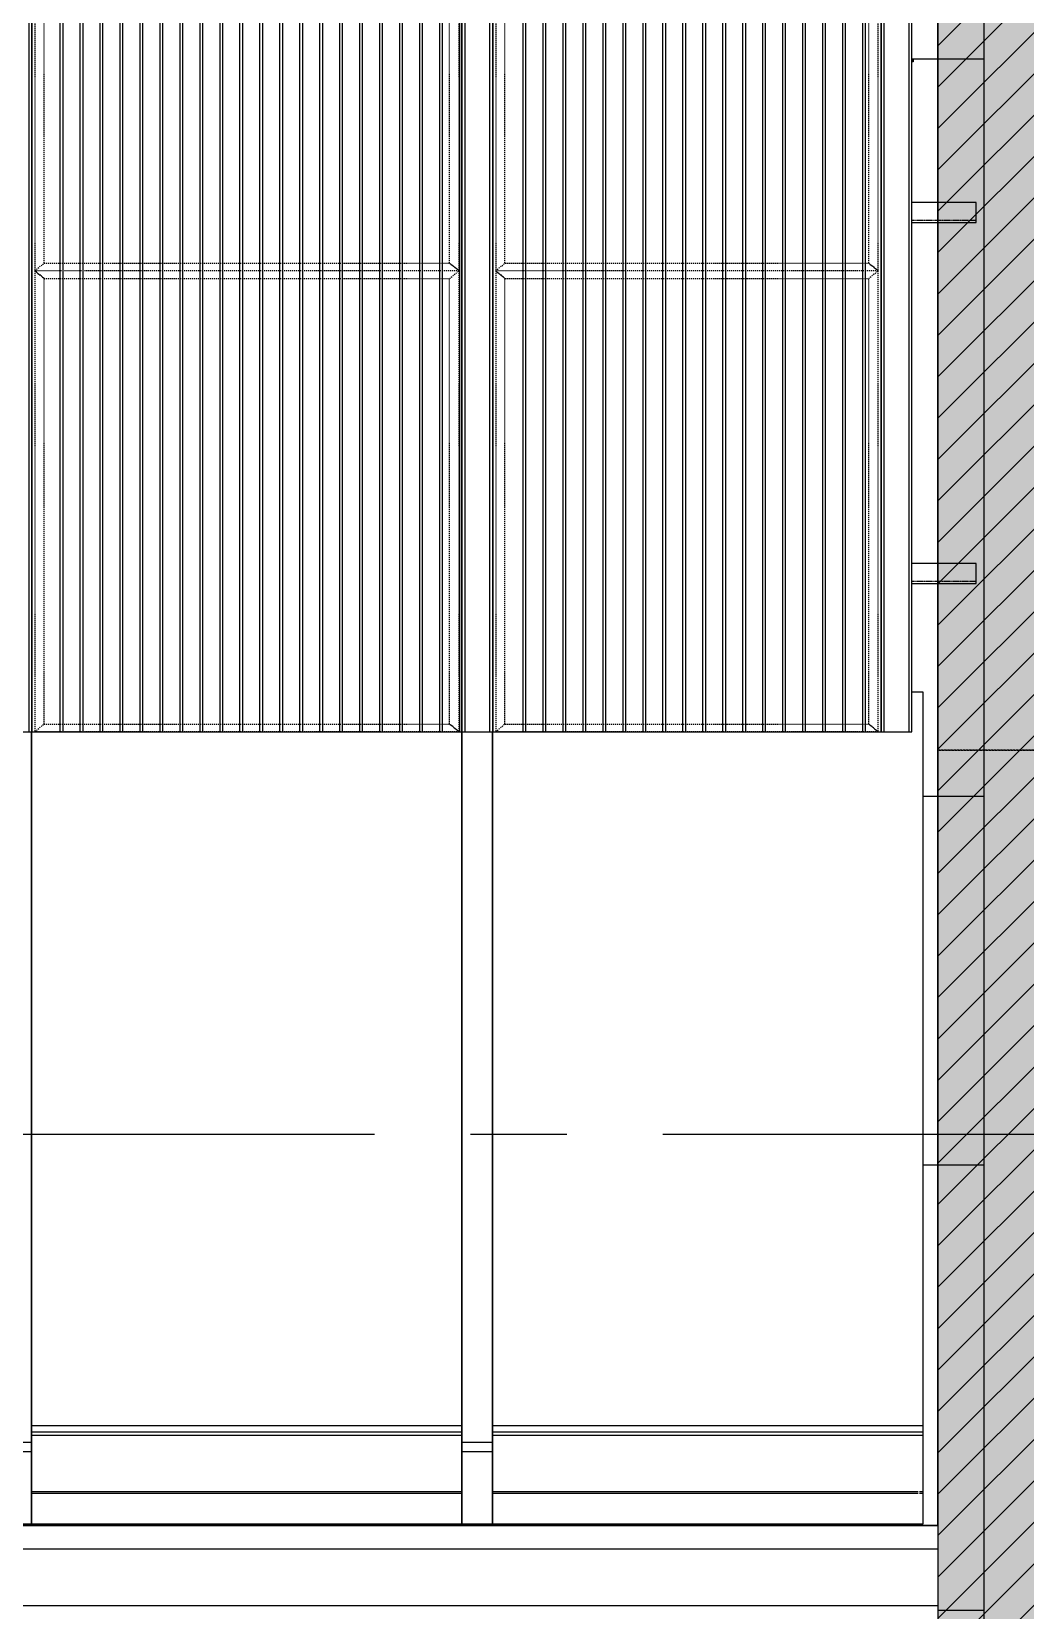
# Model space of a CAD drawing. Header units: millimetres. Extents: x 2519235 to 7246330, y 25937 to 201821.
# Drawn here: x 3249735 to 3252969, y 105490 to 110629 of the extents above; entities that cross this region are included whole.
import ezdxf
from ezdxf.xclip import XClip

# ---------------------------------------------------------------- set-up
doc = ezdxf.new("R2010")
doc.units = ezdxf.units.MM
doc.header["$XCLIPFRAME"] = 0
doc.set_wipeout_variables(frame=1)
for name, pattern in [('ACM_Grid2', [9, 6, -1, 1, -1]), ('HIDDEN', [0.375, 0.25, -0.125]), ('HIDDEN2', [4.7625, 3.175, -1.5875]), ('TA_GL_005.00000', [13.75, 5, -1.25, 1.25, -1.25, 5]), ('TA_HL_001.00000', [6.5, 3.55, -2.95])]:
    doc.linetypes.add(name, pattern=pattern)
for name, color, linetype in [('000 - 0_HIDE_OBJ_FRAMING_DEF_SUB_1', 7, 'Continuous'), ('000 - 0_SYM_DWG_GRIDLINE_MAIN_COLOR_251', 7, 'Continuous'), ('000 - CONCRETE_COL_WIPEOUT_', 7, 'Continuous'), ('000 - CONCRETE_PRECAST_HATCH_', 7, 'Continuous'), ('000 - H A T C H', 7, 'Continuous'), ('010 - ASPG_EXTR_MAIN_COLOR_2', 7, 'Continuous'), ('010 - ASPG_EXTR_WIPEOUT_', 7, 'Continuous'), ('010 - ASPG_FRAMING_MAIN_COLOR_1', 7, 'Continuous'), ('010 - ASPG_FRAMING_SUB_COLOR_2', 7, 'Continuous'), ('010 - ASPG_FRAMING_SUB_COLOR_3', 7, 'Continuous'), ('_[-125x65x6x8', 7, 'Continuous'), ('_PL-02', 7, 'Continuous'), ('_PLATE-SC', 7, 'Continuous'), ('_SC -100x100x6x8', 7, 'Continuous'), ('_Wall-PRECAST-E1', 7, 'HIDDEN'), ('_งานโครงสร้าง', 7, 'Continuous'), ('A-canopy', 7, 'Continuous'), ('G-ANNO-HATCH-G251', 7, 'Continuous'), ('Xref-LOUVER$0$_LOUVER', 7, 'Continuous')]:
    doc.layers.add(name, color=color, linetype=linetype)
doc.layers.add('ACM_Line_Grid Line _Existing__Lw2_', color=7, linetype='ACM_Grid2', lineweight=9)
doc.styles.add('TA', font='', dxfattribs={"height": 4.5})
doc.styles.get('TA').set_extended_font_data('Cordia New')

# ---------------------------------------------------------------- blocks, each defined once
blk = doc.blocks.new('Xref-LOUVER$0$A$C4e4e93cb')
at = {"color": 7}
blk.add_wipeout([(10250, 5871.1), (10250, 8480), (28151.2, 8480), (28151.2, 5771.1), (10520.3, 5771.1), (10520.3, 5871.1)], dxfattribs=at).dxf.layer = 'A-canopy'
blk.add_wipeout([(10250, 5871.1), (10250, 8480), (28151.2, 8480), (28151.2, 5771.1), (10520.3, 5771.1), (10520.3, 5871.1)], dxfattribs=at)
at = {"layer": 'A-canopy', "color": 7}
for p, q in [((25250.2, 7891.1), (25250.2, 8480)), ((25250.2, 8480), (26650.2, 8480)), ((25300.2, 8480), (25250.8, 8480)), ((25300.2, 8480), (25250.8, 8480)), ((25250.8, 8480), (26650.2, 8480)), ((26650.8, 8480), (26600.2, 8480)), ((26650.8, 8480), (26600.2, 8480)), ((26650.2, 8480), (26650.2, 7891.1)), ((26748.8, 8480), (26652.8, 8480)), ((26748.8, 8480), (26652.8, 8480)), ((26750.2, 7891.1), (26750.2, 8480)), ((26750.2, 8480), (28150, 8480)), ((26800.2, 8480), (26750.8, 8480)), ((26800.2, 8480), (26750.8, 8480)), ((26750.8, 8480), (28150, 8480)), ((25250.2, 8240), (25250.2, 8455)), ((25250.2, 8455), (25250.2, 7891.1)), ((26650.2, 7891.1), (26650.2, 8455)), ((26650.2, 8455), (26650.2, 8240)), ((26750.2, 8240), (26750.2, 8455)), ((26750.2, 8455), (26750.2, 7891.1)), ((25250.2, 8365), (25248.8, 8365)), ((26652.8, 8365), (26650.8, 8365)), ((26750.2, 8365), (26748.8, 8365)), ((25250.2, 6091.1), (25250.2, 7891.1)), ((25250.2, 7891.1), (25250.2, 6066.1)), ((26650.2, 6066.1), (26650.2, 7891.1)), ((26650.2, 7891.1), (26650.2, 6091.1)), ((26750.2, 6091.1), (26750.2, 7891.1)), ((26750.2, 7891.1), (26750.2, 6066.1)), ((25250.2, 6071.1), (25250.2, 6091.1)), ((26650.2, 6091.1), (25250.2, 6091.1)), ((25250.2, 6060.2), (25250.2, 6071.1)), ((25250.2, 6071.1), (26650.2, 6071.1)), ((25250.2, 6066.1), (25250.2, 5896.1)), ((25250.4, 6071.1), (26650.2, 6071.1)), ((26650.2, 6091.1), (26650.2, 6071.1)), ((26650.2, 6071.1), (26650.2, 6060.2)), ((26650.2, 5896.1), (26650.2, 6066.1)), ((26750.2, 6071.1), (26750.2, 6091.1)), ((28150, 6091.1), (26750.2, 6091.1)), ((26750.2, 6060.2), (26750.2, 6071.1)), ((26750.2, 6071.1), (28150, 6071.1)), ((26750.2, 6071.1), (28150, 6071.1)), ((26750.2, 6066.1), (26750.2, 5896.1)), ((25250.2, 6036.1), (25150.2, 6036.1)), ((25250.2, 6036.1), (25150.2, 6036.1)), ((25250.2, 6058.1), (25250.2, 6060.2)), ((25250.2, 6060.2), (26650.2, 6060.2)), ((25250.2, 5877.1), (25250.2, 6058.1)), ((25250.2, 6036.1), (25250.2, 6048.6)), ((25250.2, 6046.6), (25250.2, 6036.1)), ((26650.2, 6060.2), (26650.2, 6058.1)), ((26650.2, 6058.1), (26650.2, 5877.1)), ((26650.2, 6048.6), (26650.2, 6036.1)), ((26650.2, 6036.1), (26650.2, 6046.6)), ((26750.2, 6036.1), (26650.2, 6036.1)), ((26750.2, 6036.1), (26650.2, 6036.1)), ((26750.2, 6058.1), (26750.2, 6060.2)), ((26750.2, 6060.2), (28150, 6060.2)), ((26750.2, 5877.1), (26750.2, 6058.1)), ((26750.2, 6036.1), (26750.2, 6048.6)), ((26750.2, 6046.6), (26750.2, 6036.1)), ((25250.2, 6006.1), (25150.2, 6006.1)), ((25250.2, 6006.1), (25150.2, 6006.1)), ((25250.2, 5896.1), (25250.2, 6006.1)), ((25250.2, 6006.1), (25250.2, 5771.1)), ((26650.2, 5771.1), (26650.2, 6006.1)), ((26650.2, 6006.1), (26650.2, 5896.1)), ((26750.2, 6006.1), (26650.2, 6006.1)), ((26750.2, 6006.1), (26650.2, 6006.1)), ((26750.2, 5896.1), (26750.2, 6006.1)), ((26750.2, 6006.1), (26750.2, 5771.1)), ((25250.2, 5871.1), (25250.2, 5877.1)), ((25250.2, 5877.1), (26650.2, 5877.1)), ((25250.2, 5871.9), (25250.2, 5872.8)), ((25250.2, 5872.8), (25250.2, 5871.8)), ((25250.2, 5771.1), (25250.2, 5871.1)), ((25250.2, 5871.1), (26650.2, 5871.1)), ((25250.4, 5877.1), (26650.2, 5877.1)), ((25250.4, 5871.1), (26650.2, 5871.1)), ((26650.2, 5877.1), (26650.2, 5871.1)), ((26650.2, 5871.8), (26650.2, 5872.8)), ((26650.2, 5872.8), (26650.2, 5871.9)), ((26650.2, 5871.1), (26650.2, 5771.1)), ((26750.2, 5871.1), (26750.2, 5877.1)), ((26750.2, 5877.1), (28136, 5877.1)), ((26750.2, 5877.1), (28136, 5877.1)), ((26750.2, 5871.9), (26750.2, 5872.8)), ((26750.2, 5872.8), (26750.2, 5871.8)), ((26750.2, 5771.1), (26750.2, 5871.1)), ((26750.2, 5871.1), (28136, 5871.1)), ((26750.2, 5871.1), (28126, 5871.1)), ((28140, 5877.1), (28150, 5877.1)), ((28140, 5877.1), (28150, 5877.1)), ((28140, 5871.1), (28150, 5871.1)), ((28140, 5871.1), (28150, 5871.1)), ((25250.2, 5771.1), (26650.2, 5771.1)), ((25250.4, 5771.1), (26650.2, 5771.1)), ((26750.2, 5771.1), (28042, 5771.1)), ((26750.2, 5771.1), (28025.7, 5771.1)), ((28130, 5771.1), (28150, 5771.1)), ((28130, 5771.1), (28150, 5771.1))]:
    blk.add_line(p, q, dxfattribs=at)
blk.add_lwpolyline([(10250, 5871.1), (10250, 8480), (28151.2, 8480), (28151.2, 5771.1), (10520.3, 5771.1), (10520.3, 5871.1)], close=True, dxfattribs=at)
blk = doc.blocks.new('*U108')
at = {"color": 7, "linetype": 'HIDDEN2', "ltscale": 0.3}
blk.add_line((-1975, -26.5), (-6925, -26.5), dxfattribs=at)
at = {"color": 7}
blk.add_lwpolyline([(-1975, 32.5), (-6925, 32.5), (-6925, -32.5), (-1975, -32.5)], close=True, dxfattribs=at)
blk = doc.blocks.new('_PL-01')
at = {"layer": 'G-ANNO-HATCH-G251'}
h = blk.add_hatch(dxfattribs=at)
h.set_pattern_fill('AR-CONC', scale=0.05)
h.set_pattern_definition([(50, (-178564.836, -85577.109), (9.10923345, -0.79695428), [0.9525, -10.4775]), (355, (-178564.836, -85577.109), (-1.76217107, 9.55284226), [0.762, -8.3820292]), (100.4514447, (-178564.077, -85577.176), (7.34706235, 8.7558876), [0.80950044, -8.90451223]), (46.1842, (-178564.836, -85574.569), (13.55395204, -2.1021164), [1.42875, -15.71625]), (96.6355576, (-178563.706, -85574.744), (11.8702067, 12.3713062), [1.2142512, -13.3567804]), (351.184151, (-178564.836, -85574.57), (11.8702067, 12.3713062), [1.1429984, -12.5729866]), (21, (-178563.566, -85575.204), (7.58071956, -5.1132599), [0.9525, -10.4775]), (326, (-178563.566, -85575.204), (3.0901014, 9.2093983), [0.762, -8.382]), (71.451445, (-178562.934, -85575.63), (10.67082096, 4.09613844), [0.80950044, -8.9044969]), (37.5, (-178564.8358, -85577.1093), (0.15443016, 4.227751944), [0, -8.2804, 0, -8.509, 0, -8.41375]), (7.5, (-178564.836, -85577.1093), (3.34098313, 5.00902874), [0, -4.8514, 0, -8.0899, 0, -3.20675]), (327.5, (-178567.668, -85577.1093), (6.77952976, -0.2864372), [0, -3.175, 0, -9.906, 0, -13.1445]), (317.5, (-178568.938, -85577.1093), (7.40645907, 1.27132455), [0, -4.1275, 0, -6.5786, 0, -9.3345])])
h.paths.add_polyline_path([(70, 0), (-70, 0), (-70, -10), (70, -10)])
h = blk.add_hatch(dxfattribs=at)
h.set_pattern_fill('ANSI32', scale=0.5, angle=90)
h.set_pattern_definition([(135, (-178371.5467, -85577.1093), (-3.36759605, -3.36759605), []), (135, (-178371.5467, -85574.8643), (-3.36759605, -3.36759605), [])])
h.paths.add_polyline_path([(70, -10), (-70, -10), (-70, -20), (70, -20)])
at = {"color": 7}
for points in [[(-70, 0), (70, 0), (70, -10), (-70, -10)], [(-70, -10), (70, -10), (70, -20), (-70, -20)]]:
    blk.add_lwpolyline(points, close=True, dxfattribs=at)
at = {"layer": 'ACM_Line_Grid Line _Existing__Lw2_', "color": 7, "lineweight": 20}
blk.add_line((0, 0), (0, -20), dxfattribs=at)
blk = doc.blocks.new('*U136')
at = {"color": 7}
for p, q in [((-3, 1970), (-63, 1970)), ((-57.9, 1965), (-50, 1965)), ((-50, -395), (-50, 1965)), ((-50, 1965), (50, 1965)), ((-3, 1965), (-3, 1970)), ((50, 1965), (50, -395)), ((-24.8, 1941.6), (-24.8, 1928.4)), ((-24.8, 1941.6), (-23.6, 1940.3)), ((-24.8, 1928.4), (-23.6, 1929.7)), ((-22.4, 1941.6), (-23.6, 1940.3)), ((-23.6, 1940.3), (-23.6, 1929.7)), ((-23.6, 1929.7), (-22.4, 1928.4)), ((-22.4, 1941.6), (-21.2, 1940.3)), ((-22.4, 1941.6), (-22.4, 1928.4)), ((-22.4, 1928.4), (-21.2, 1929.7)), ((-20, 1941.6), (-21.2, 1940.3)), ((-21.2, 1940.3), (-21.2, 1929.7)), ((-21.2, 1929.7), (-20, 1928.4)), ((-20, 1941.6), (-18.8, 1940.3)), ((-20, 1941.6), (-20, 1928.4)), ((-20, 1928.4), (-18.8, 1929.7)), ((-17.6, 1945.8), (-18.8, 1945)), ((-18.8, 1945), (-18.8, 1925)), ((-17.6, 1924.2), (-18.8, 1925)), ((-17.6, 1945.8), (-11, 1945.8)), ((-17.6, 1938.6), (-11, 1938.6)), ((-17.6, 1931.4), (-11, 1931.4)), ((-17.6, 1924.2), (-11, 1924.2)), ((-11, 1945.8), (-9.8, 1945)), ((-11, 1924.2), (-9.8, 1925)), ((-9.8, 1948.5), (-9.8, 1921.5)), ((-9.8, 1948.5), (-8, 1948.5)), ((-9.8, 1921.5), (-8, 1921.5)), ((-8, 1948.5), (-8, 1921.5)), ((4, 1921.5), (4, 1948.5)), ((5.8, 1948.5), (4, 1948.5)), ((5.8, 1921.5), (4, 1921.5)), ((5.8, 1921.5), (5.8, 1948.5)), ((7, 1945.8), (5.8, 1945)), ((7, 1924.2), (5.8, 1925)), ((13.6, 1945.8), (7, 1945.8)), ((13.6, 1938.6), (7, 1938.6)), ((13.6, 1931.4), (7, 1931.4)), ((13.6, 1924.2), (7, 1924.2)), ((13.6, 1945.8), (14.8, 1945)), ((13.6, 1924.2), (14.8, 1925)), ((14.8, 1925), (14.8, 1945)), ((22.6, 1945.8), (16, 1945.8)), ((22.6, 1938.6), (16, 1938.6)), ((22.6, 1931.4), (16, 1931.4)), ((22.6, 1924.2), (16, 1924.2)), ((22.6, 1945.8), (23.8, 1945)), ((22.6, 1924.2), (23.8, 1925)), ((23.8, 1925), (23.8, 1945)), ((25, 1941.6), (23.8, 1940.3)), ((25, 1928.4), (23.8, 1929.7)), ((26.2, 1940.3), (25, 1941.6)), ((25, 1928.4), (25, 1941.6)), ((25, 1928.4), (26.2, 1929.7)), ((27.4, 1941.6), (26.2, 1940.3)), ((26.2, 1929.7), (26.2, 1940.3)), ((27.4, 1928.4), (26.2, 1929.7)), ((28.6, 1940.3), (27.4, 1941.6)), ((27.4, 1928.4), (27.4, 1941.6)), ((27.4, 1928.4), (28.6, 1929.7)), ((29.8, 1941.6), (28.6, 1940.3)), ((28.6, 1940.3), (28.6, 1929.7)), ((29.8, 1928.4), (28.6, 1929.7)), ((29.8, 1928.4), (29.8, 1941.6)), ((-24.8, -371.6), (-24.8, -358.4)), ((-24.8, -358.4), (-23.6, -359.7)), ((-23.6, -359.7), (-22.4, -358.4)), ((-23.6, -370.3), (-23.6, -359.7)), ((-22.4, -358.4), (-21.2, -359.7)), ((-22.4, -371.6), (-22.4, -358.4)), ((-21.2, -359.7), (-20, -358.4)), ((-21.2, -370.3), (-21.2, -359.7)), ((-20, -358.4), (-18.8, -359.7)), ((-20, -371.6), (-20, -358.4)), ((-17.6, -354.2), (-18.8, -355)), ((-18.8, -375), (-18.8, -355)), ((-17.6, -354.2), (-11, -354.2)), ((-11, -354.2), (-9.8, -355)), ((-9.8, -378.5), (-9.8, -351.5)), ((-9.8, -351.5), (-8, -351.5)), ((-8, -378.5), (-8, -351.5)), ((4, -351.5), (4, -378.5)), ((5.8, -351.5), (4, -351.5)), ((5.8, -351.5), (5.8, -378.5)), ((7, -354.2), (5.8, -355)), ((13.6, -354.2), (7, -354.2)), ((13.6, -354.2), (14.8, -355)), ((14.8, -355), (14.8, -375)), ((22.6, -354.2), (16, -354.2)), ((22.6, -354.2), (23.8, -355)), ((23.8, -355), (23.8, -375)), ((25, -358.4), (23.8, -359.7)), ((25, -358.4), (26.2, -359.7)), ((25, -358.4), (25, -371.6)), ((27.4, -358.4), (26.2, -359.7)), ((26.2, -359.7), (26.2, -370.3)), ((27.4, -358.4), (28.6, -359.7)), ((27.4, -358.4), (27.4, -371.6)), ((29.8, -358.4), (28.6, -359.7)), ((28.6, -370.3), (28.6, -359.7)), ((29.8, -358.4), (29.8, -371.6)), ((-3, -400), (-63, -400)), ((-57.9, -395), (-50, -395)), ((-50, -395), (50, -395)), ((-24.8, -371.6), (-23.6, -370.3)), ((-22.4, -371.6), (-23.6, -370.3)), ((-22.4, -371.6), (-21.2, -370.3)), ((-20, -371.6), (-21.2, -370.3)), ((-20, -371.6), (-18.8, -370.3)), ((-17.6, -375.8), (-18.8, -375)), ((-17.6, -361.4), (-11, -361.4)), ((-17.6, -368.6), (-11, -368.6)), ((-17.6, -375.8), (-11, -375.8)), ((-11, -375.8), (-9.8, -375)), ((-9.8, -378.5), (-8, -378.5)), ((-3, -395), (-3, -400)), ((5.8, -378.5), (4, -378.5)), ((7, -375.8), (5.8, -375)), ((13.6, -361.4), (7, -361.4)), ((13.6, -368.6), (7, -368.6)), ((13.6, -375.8), (7, -375.8)), ((13.6, -375.8), (14.8, -375)), ((22.6, -361.4), (16, -361.4)), ((22.6, -368.6), (16, -368.6)), ((22.6, -375.8), (16, -375.8)), ((22.6, -375.8), (23.8, -375)), ((25, -371.6), (23.8, -370.3)), ((26.2, -370.3), (25, -371.6)), ((27.4, -371.6), (26.2, -370.3)), ((28.6, -370.3), (27.4, -371.6)), ((29.8, -371.6), (28.6, -370.3))]:
    blk.add_line(p, q, dxfattribs=at)
at = {"color": 7, "linetype": 'HIDDEN'}
for p, q in [((-8, 1960), (-8, 1915.1)), ((-8, -390), (-8, -345.1))]:
    blk.add_line(p, q, dxfattribs=at)
at = {"color": 7, "linetype": 'HIDDEN', "ltscale": 0.1}
for p, q in [((-3, 1965), (-3, -395)), ((3, -395), (3, 1965))]:
    blk.add_line(p, q, dxfattribs=at)
at = {"color": 7}
for points in [[(-17.6, 1945.8, 0.325), (-17.6, 1938.6, 0.325), (-17.6, 1931.4, 0.325), (-17.6, 1924.2, 0.325)], [(-11, 1945.8, -0.325), (-11, 1938.6, -0.325), (-11, 1931.4, -0.325), (-11, 1924.2, -0.325)], [(7, 1924.2, -0.325), (7, 1931.4, -0.325), (7, 1938.6, -0.325), (7, 1945.8, -0.325)], [(13.6, 1924.2, 0.325), (13.6, 1931.4, 0.325), (13.6, 1938.6, 0.325), (13.6, 1945.8, 0.325)], [(22.6, 1924.2, 0.325), (22.6, 1931.4, 0.325), (22.6, 1938.6, 0.325), (22.6, 1945.8, 0.325)], [(-17.6, -375.8, -0.325), (-17.6, -368.6, -0.325), (-17.6, -361.4, -0.325), (-17.6, -354.2, -0.325)], [(-11, -375.8, 0.325), (-11, -368.6, 0.325), (-11, -361.4, 0.325), (-11, -354.2, 0.325)], [(7, -354.2, 0.325), (7, -361.4, 0.325), (7, -368.6, 0.325), (7, -375.8, 0.325)], [(13.6, -354.2, -0.325), (13.6, -361.4, -0.325), (13.6, -368.6, -0.325), (13.6, -375.8, -0.325)], [(22.6, -354.2, -0.325), (22.6, -361.4, -0.325), (22.6, -368.6, -0.325), (22.6, -375.8, -0.325)]]:
    blk.add_lwpolyline(points, format="xyb", dxfattribs=at)
for points in [[(16, 1945.8, 0.325), (16, 1938.6, 0.325), (16, 1931.4, 0.325), (16, 1924.2), (14.8, 1925), (14.8, 1945)], [(16, -375.8, -0.325), (16, -368.6, -0.325), (16, -361.4, -0.325), (16, -354.2), (14.8, -355), (14.8, -375)]]:
    blk.add_lwpolyline(points, format="xyb", close=True, dxfattribs=at)
for centre, radius, start, end in [((-57.2, 1970.9), 5.91, 188.4792, 263.1502), ((-18.3, 1935), 9.29, 134.3223, 225.6777), ((71.5, 1930.9), 47.7, 178.4903, 181.5097), ((23.3, 1935), 9.29, 314.3223, 45.6777), ((-18.3, -365), 9.29, 134.3223, 225.6777), ((71.5, -360.9), 47.7, 178.4903, 181.5097), ((23.3, -365), 9.29, 314.3223, 45.6777), ((-57.2, -400.9), 5.91, 96.8498, 171.5208)]:
    blk.add_arc(centre, radius, start, end, dxfattribs=at)
at = {"color": 7, "linetype": 'HIDDEN'}
for centre, radius, start, end in [((-13, 1960), 5, 0, 90), ((-2.1, 1915.8), 5.91, 186.8498, 261.5208), ((-2.1, -345.8), 5.91, 98.4792, 173.1502), ((-13, -390), 5, 270, 0)]:
    blk.add_arc(centre, radius, start, end, dxfattribs=at)
at = {"layer": 'Defpoints', "color": 7}
blk.add_line((0, 1970), (0, -400), dxfattribs=at)
blk = doc.blocks.new('*U138')
at = {"color": 7}
for p, q in [((-3, 1970), (-63, 1970)), ((-57.9, 1965), (-50, 1965)), ((-50, -415), (-50, 1965)), ((-50, 1965), (50, 1965)), ((-3, 1965), (-3, 1970)), ((50, 1965), (50, -415)), ((-24.8, 1941.6), (-24.8, 1928.4)), ((-24.8, 1941.6), (-23.6, 1940.3)), ((-24.8, 1928.4), (-23.6, 1929.7)), ((-22.4, 1941.6), (-23.6, 1940.3)), ((-23.6, 1940.3), (-23.6, 1929.7)), ((-23.6, 1929.7), (-22.4, 1928.4)), ((-22.4, 1941.6), (-21.2, 1940.3)), ((-22.4, 1941.6), (-22.4, 1928.4)), ((-22.4, 1928.4), (-21.2, 1929.7)), ((-20, 1941.6), (-21.2, 1940.3)), ((-21.2, 1940.3), (-21.2, 1929.7)), ((-21.2, 1929.7), (-20, 1928.4)), ((-20, 1941.6), (-18.8, 1940.3)), ((-20, 1941.6), (-20, 1928.4)), ((-20, 1928.4), (-18.8, 1929.7)), ((-17.6, 1945.8), (-18.8, 1945)), ((-18.8, 1945), (-18.8, 1925)), ((-17.6, 1924.2), (-18.8, 1925)), ((-17.6, 1945.8), (-11, 1945.8)), ((-17.6, 1938.6), (-11, 1938.6)), ((-17.6, 1931.4), (-11, 1931.4)), ((-17.6, 1924.2), (-11, 1924.2)), ((-11, 1945.8), (-9.8, 1945)), ((-11, 1924.2), (-9.8, 1925)), ((-9.8, 1948.5), (-9.8, 1921.5)), ((-9.8, 1948.5), (-8, 1948.5)), ((-9.8, 1921.5), (-8, 1921.5)), ((-8, 1948.5), (-8, 1921.5)), ((4, 1921.5), (4, 1948.5)), ((5.8, 1948.5), (4, 1948.5)), ((5.8, 1921.5), (4, 1921.5)), ((5.8, 1921.5), (5.8, 1948.5)), ((7, 1945.8), (5.8, 1945)), ((7, 1924.2), (5.8, 1925)), ((13.6, 1945.8), (7, 1945.8)), ((13.6, 1938.6), (7, 1938.6)), ((13.6, 1931.4), (7, 1931.4)), ((13.6, 1924.2), (7, 1924.2)), ((13.6, 1945.8), (14.8, 1945)), ((13.6, 1924.2), (14.8, 1925)), ((14.8, 1925), (14.8, 1945)), ((22.6, 1945.8), (16, 1945.8)), ((22.6, 1938.6), (16, 1938.6)), ((22.6, 1931.4), (16, 1931.4)), ((22.6, 1924.2), (16, 1924.2)), ((22.6, 1945.8), (23.8, 1945)), ((22.6, 1924.2), (23.8, 1925)), ((23.8, 1925), (23.8, 1945)), ((25, 1941.6), (23.8, 1940.3)), ((25, 1928.4), (23.8, 1929.7)), ((26.2, 1940.3), (25, 1941.6)), ((25, 1928.4), (25, 1941.6)), ((25, 1928.4), (26.2, 1929.7)), ((27.4, 1941.6), (26.2, 1940.3)), ((26.2, 1929.7), (26.2, 1940.3)), ((27.4, 1928.4), (26.2, 1929.7)), ((28.6, 1940.3), (27.4, 1941.6)), ((27.4, 1928.4), (27.4, 1941.6)), ((27.4, 1928.4), (28.6, 1929.7)), ((29.8, 1941.6), (28.6, 1940.3)), ((28.6, 1940.3), (28.6, 1929.7)), ((29.8, 1928.4), (28.6, 1929.7)), ((29.8, 1928.4), (29.8, 1941.6)), ((-24.8, -391.6), (-24.8, -378.4)), ((-24.8, -378.4), (-23.6, -379.7)), ((-24.8, -391.6), (-23.6, -390.3)), ((-23.6, -379.7), (-22.4, -378.4)), ((-23.6, -390.3), (-23.6, -379.7)), ((-22.4, -391.6), (-23.6, -390.3)), ((-22.4, -378.4), (-21.2, -379.7)), ((-22.4, -391.6), (-22.4, -378.4)), ((-22.4, -391.6), (-21.2, -390.3)), ((-21.2, -379.7), (-20, -378.4)), ((-21.2, -390.3), (-21.2, -379.7)), ((-20, -391.6), (-21.2, -390.3)), ((-20, -378.4), (-18.8, -379.7)), ((-20, -391.6), (-20, -378.4)), ((-20, -391.6), (-18.8, -390.3)), ((-17.6, -374.2), (-18.8, -375)), ((-18.8, -395), (-18.8, -375)), ((-17.6, -395.8), (-18.8, -395)), ((-17.6, -374.2), (-11, -374.2)), ((-17.6, -381.4), (-11, -381.4)), ((-17.6, -388.6), (-11, -388.6)), ((-17.6, -395.8), (-11, -395.8)), ((-11, -374.2), (-9.8, -375)), ((-11, -395.8), (-9.8, -395)), ((-9.8, -398.5), (-9.8, -371.5)), ((-9.8, -371.5), (-8, -371.5)), ((-9.8, -398.5), (-8, -398.5)), ((-8, -398.5), (-8, -371.5)), ((4, -371.5), (4, -398.5)), ((5.8, -371.5), (4, -371.5)), ((5.8, -398.5), (4, -398.5)), ((5.8, -371.5), (5.8, -398.5)), ((7, -374.2), (5.8, -375)), ((7, -395.8), (5.8, -395)), ((13.6, -374.2), (7, -374.2)), ((13.6, -381.4), (7, -381.4)), ((13.6, -388.6), (7, -388.6)), ((13.6, -395.8), (7, -395.8)), ((13.6, -374.2), (14.8, -375)), ((13.6, -395.8), (14.8, -395)), ((14.8, -375), (14.8, -395)), ((22.6, -374.2), (16, -374.2)), ((22.6, -381.4), (16, -381.4)), ((22.6, -388.6), (16, -388.6)), ((22.6, -395.8), (16, -395.8)), ((22.6, -374.2), (23.8, -375)), ((22.6, -395.8), (23.8, -395)), ((23.8, -375), (23.8, -395)), ((25, -378.4), (23.8, -379.7)), ((25, -391.6), (23.8, -390.3)), ((25, -378.4), (26.2, -379.7)), ((25, -378.4), (25, -391.6)), ((26.2, -390.3), (25, -391.6)), ((27.4, -378.4), (26.2, -379.7)), ((26.2, -379.7), (26.2, -390.3)), ((27.4, -391.6), (26.2, -390.3)), ((27.4, -378.4), (28.6, -379.7)), ((27.4, -378.4), (27.4, -391.6)), ((28.6, -390.3), (27.4, -391.6)), ((29.8, -378.4), (28.6, -379.7)), ((28.6, -390.3), (28.6, -379.7)), ((29.8, -391.6), (28.6, -390.3)), ((29.8, -378.4), (29.8, -391.6)), ((-3, -420), (-63, -420)), ((-57.9, -415), (-50, -415)), ((-50, -415), (50, -415)), ((-3, -415), (-3, -420))]:
    blk.add_line(p, q, dxfattribs=at)
at = {"color": 7, "linetype": 'HIDDEN'}
for p, q in [((-8, 1960), (-8, 1915.1)), ((-8, -410), (-8, -365.1))]:
    blk.add_line(p, q, dxfattribs=at)
at = {"color": 7, "linetype": 'HIDDEN', "ltscale": 0.1}
for p, q in [((-3, 1965), (-3, -415)), ((3, -415), (3, 1965))]:
    blk.add_line(p, q, dxfattribs=at)
at = {"color": 7}
for points in [[(-17.6, 1945.8, 0.325), (-17.6, 1938.6, 0.325), (-17.6, 1931.4, 0.325), (-17.6, 1924.2, 0.325)], [(-11, 1945.8, -0.325), (-11, 1938.6, -0.325), (-11, 1931.4, -0.325), (-11, 1924.2, -0.325)], [(7, 1924.2, -0.325), (7, 1931.4, -0.325), (7, 1938.6, -0.325), (7, 1945.8, -0.325)], [(13.6, 1924.2, 0.325), (13.6, 1931.4, 0.325), (13.6, 1938.6, 0.325), (13.6, 1945.8, 0.325)], [(22.6, 1924.2, 0.325), (22.6, 1931.4, 0.325), (22.6, 1938.6, 0.325), (22.6, 1945.8, 0.325)], [(-17.6, -395.8, -0.325), (-17.6, -388.6, -0.325), (-17.6, -381.4, -0.325), (-17.6, -374.2, -0.325)], [(-11, -395.8, 0.325), (-11, -388.6, 0.325), (-11, -381.4, 0.325), (-11, -374.2, 0.325)], [(7, -374.2, 0.325), (7, -381.4, 0.325), (7, -388.6, 0.325), (7, -395.8, 0.325)], [(13.6, -374.2, -0.325), (13.6, -381.4, -0.325), (13.6, -388.6, -0.325), (13.6, -395.8, -0.325)], [(22.6, -374.2, -0.325), (22.6, -381.4, -0.325), (22.6, -388.6, -0.325), (22.6, -395.8, -0.325)]]:
    blk.add_lwpolyline(points, format="xyb", dxfattribs=at)
for points in [[(16, 1945.8, 0.325), (16, 1938.6, 0.325), (16, 1931.4, 0.325), (16, 1924.2), (14.8, 1925), (14.8, 1945)], [(16, -395.8, -0.325), (16, -388.6, -0.325), (16, -381.4, -0.325), (16, -374.2), (14.8, -375), (14.8, -395)]]:
    blk.add_lwpolyline(points, format="xyb", close=True, dxfattribs=at)
for centre, radius, start, end in [((-57.2, 1970.9), 5.91, 188.4792, 263.1502), ((-18.3, 1935), 9.29, 134.3223, 225.6777), ((71.5, 1930.9), 47.7, 178.4903, 181.5097), ((23.3, 1935), 9.29, 314.3223, 45.6777), ((-18.3, -385), 9.29, 134.3223, 225.6777), ((71.5, -380.9), 47.7, 178.4903, 181.5097), ((23.3, -385), 9.29, 314.3223, 45.6777), ((-57.2, -420.9), 5.91, 96.8498, 171.5208)]:
    blk.add_arc(centre, radius, start, end, dxfattribs=at)
at = {"color": 7, "linetype": 'HIDDEN'}
for centre, radius, start, end in [((-13, 1960), 5, 0, 90), ((-2.1, 1915.8), 5.91, 186.8498, 261.5208), ((-13, -410), 5, 270, 0), ((-2.1, -365.8), 5.91, 98.4792, 173.1502)]:
    blk.add_arc(centre, radius, start, end, dxfattribs=at)
at = {"layer": 'Defpoints', "color": 7}
blk.add_line((0, 1970), (0, -420), dxfattribs=at)
blk = doc.blocks.new('_PL-02')
at = {"layer": 'G-ANNO-HATCH-G251'}
h = blk.add_hatch(dxfattribs=at)
h.set_pattern_fill('ANSI32', scale=0.5, angle=90)
h.set_pattern_definition([(135, (-178371.5467, -85567.1093), (-3.36759605, -3.36759605), []), (135, (-178371.5467, -85564.8643), (-3.36759605, -3.36759605), [])])
h.paths.add_polyline_path([(70, 0), (-70, 0), (-70, -10), (70, -10)])
at = {"color": 7}
blk.add_lwpolyline([(-70, 0), (70, 0), (70, -10), (-70, -10)], close=True, dxfattribs=at)
at = {"layer": 'ACM_Line_Grid Line _Existing__Lw2_', "color": 7, "lineweight": 20}
blk.add_line((0, 0), (0, -10), dxfattribs=at)
blk = doc.blocks.new('W-1-PP17-ENT1_REV02_20260415-163809_PP17_ENT1_SE_ELE3')
at = {"layer": '_Wall-PRECAST-E1', "color": 7, "lineweight": -3}
for points in [[(9900, 108290), (11400, 108290), (11400, 111290), (9900, 111290)], [(9900, 105290), (11400, 105290), (11400, 108290), (9900, 108290)]]:
    blk.add_lwpolyline(points, close=True, dxfattribs=at)
at = {"layer": '_งานโครงสร้าง', "color": 7, "extrusion": (-1.22465e-16, 1, 0)}
for p, q in [((10049.8, 116340), (10049.8, 100790)), ((5049.8, 110540), (10049.8, 110540)), ((10049.9, 108140), (10049.8, 108140))]:
    blk.add_line(p, q, dxfattribs=at)
at = {"layer": '_งานโครงสร้าง', "color": 7}
blk.add_line((5049.8, 108140), (10049.8, 108140), dxfattribs=at)
blk.add_lwpolyline([(4024.8, 106940), (10049.8, 106940), (10049.8, 105490), (4024.8, 105490)], close=True, dxfattribs=at)
at = {"layer": '_[-125x65x6x8', "color": 7}
for p in [(11999.8, 110040), (11999.8, 108865)]:
    blk.add_blockref('*U108', p, dxfattribs=at)
at = {"layer": '_PL-02', "color": 7}
for p in [(7549.8, 110540), (9749.9, 110540)]:
    blk.add_blockref('_PL-02', p, dxfattribs=at)
at = {"layer": '_PLATE-SC', "color": 7, "xscale": -1, "rotation": 180}
for p in [(7549.8, 108140), (9749.9, 108140)]:
    blk.add_blockref('_PL-01', p, dxfattribs=at)
at = {"layer": '_SC -100x100x6x8', "color": 7}
for name, p in [('*U136', (7549.8, 108560)), ('*U138', (9749.9, 108560))]:
    blk.add_blockref(name, p, dxfattribs=at)
at = {"layer": 'Xref-LOUVER$0$_LOUVER', "color": 7}
blk.add_blockref('Xref-LOUVER$0$A$C4e4e93cb', (-18300, 100000), dxfattribs=at)
blk = doc.blocks.new('*U962')
at = {"layer": '000 - H A T C H'}
h = blk.add_hatch(dxfattribs=at)
h.set_pattern_fill('AR-CONC', scale=0.05)
h.paths.add_polyline_path([(0, 0), (8275, 0), (8275, 3000), (3000, 3000), (3000, 14750), (0, 14750)])
at = {"layer": '000 - CONCRETE_COL_WIPEOUT_', "color": 7}
blk.add_lwpolyline([(8275, 0), (8275, 3000), (3000, 3000), (3000, 14750), (0, 14750), (0, 0), (8275, 0), (8275, 0), (8275, 0), (8275, 0), (8275, 0), (8275, 0)], close=True, dxfattribs=at)
blk = doc.blocks.new('A$Ce4dc3cae')
at = {"layer": '_Wall-PRECAST-E1', "color": 7, "lineweight": -3}
for points in [[(0, -8750), (1500, -8750), (1500, -5750), (0, -5750)], [(0, -11750), (1500, -11750), (1500, -8750), (0, -8750)]]:
    blk.add_lwpolyline(points, close=True, dxfattribs=at)
blk = doc.blocks.new('A$C7a4bdc73')
at = {"color": 7}
blk.add_blockref('*U962', (0, -14750), dxfattribs=at)
at = {"layer": '000 - CONCRETE_PRECAST_HATCH_'}
h = blk.add_hatch(dxfattribs=at)
h.set_pattern_fill('ANSI31', scale=30)
h.paths.add_polyline_path([(0, -14750), (0, 0), (3000, 0), (3000, -11750), (8275, -11750), (8275, -14750)])
at = {"layer": 'Defpoints', "color": 7}
blk.add_lwpolyline([(0, -14750), (0, 0), (3000, 0), (3000, -11750), (8275, -11750), (8275, -14750)], close=True, dxfattribs=at)
at = {"color": 7}
blk.add_blockref('A$Ce4dc3cae', (0, 0), dxfattribs=at)
blk = doc.blocks.new('DPA_RF_CANOPY ENTRANCE STRUCTURE _ENT1_I-Shape - Entrance 1_I SHAPE-29710413-ENTRANCE 1 - ELEVATION 4')
at = {"layer": '000 - 0_HIDE_OBJ_FRAMING_DEF_SUB_1', "color": 7}
for p, q in [((-2992582, 105766.3), (-2992582, 105767.6)), ((-2992507, 105767.6), (-2992582, 105767.6)), ((-2992582, 105690), (-2992582, 105766.3)), ((-2992507, 105766.3), (-2992582, 105766.3)), ((-2992507, 105767.6), (-2992507, 105766.3)), ((-2992507, 105766.3), (-2992507, 105690)), ((-2992582, 105506.4), (-2992582, 105690)), ((-2992507, 105690), (-2992582, 105690)), ((-2992507, 105690), (-2992507, 105506.4)), ((-2992582, 105490), (-2992582, 105506.4)), ((-2992507, 105506.4), (-2992582, 105506.4)), ((-2992507, 105506.4), (-2992507, 105490)), ((-2992582, 105465), (-2992582, 105490)), ((-2992569.5, 105490), (-2992582, 105490)), ((-2992569.5, 105490), (-2992582, 105490)), ((-2992507, 105490), (-2992582, 105490)), ((-2992582, 105490), (-2992507, 105490)), ((-2992569.5, 105490), (-2992582, 105490)), ((-2992582, 105490), (-2992569.5, 105490)), ((-2992569.5, 105490), (-2992582, 105490)), ((-2992582, 105296), (-2992582, 105465)), ((-2992507, 105465), (-2992582, 105465)), ((-2992507, 105465), (-2992582, 105465)), ((-2992582, 105465), (-2992507, 105465)), ((-2992507, 105465), (-2992582, 105465)), ((-2992532, 105465), (-2992557, 105465)), ((-2992532, 105465), (-2992557, 105465)), ((-2992507, 105490), (-2992519.5, 105490)), ((-2992507, 105490), (-2992519.5, 105490)), ((-2992507, 105490), (-2992519.5, 105490)), ((-2992519.5, 105490), (-2992507, 105490)), ((-2992507, 105490), (-2992519.5, 105490)), ((-2992507, 105490), (-2992507, 105465)), ((-2992507, 105465), (-2992507, 105296)), ((-2992582, 105290), (-2992582, 105296)), ((-2992507, 105296), (-2992582, 105296)), ((-2992507, 105296), (-2992582, 105296)), ((-2992507, 105296), (-2992507, 105290)), ((-2992507, 105290), (-2992582, 105290))]:
    blk.add_line(p, q, dxfattribs=at)
blk = doc.blocks.new('A$C9a10139f')
at = {"layer": '000 - 0_HIDE_OBJ_FRAMING_DEF_SUB_1', "lineweight": 9}
h = blk.add_hatch(dxfattribs=at)
h.set_pattern_fill('FP_25', style=0, pattern_type=2)
h.set_pattern_definition([(90, (2976300.8, 29362.6), (-1500, 9e-14), [])])
h.paths.add_polyline_path([(-43252.8, 2267.6), (-14879, 2267.6), (-14879, 2271.1), (-16149.8, 2271.1), (-16149.8, 2386.3), (-16249.8, 2386.3), (-16249.8, 2271.1), (-17649.8, 2271.1), (-17649.8, 2386.3), (-17749.8, 2386.3), (-17749.8, 2271.1), (-19149.8, 2271.1), (-19149.8, 2386.3), (-19249.8, 2386.3), (-19249.8, 2271.1), (-20649.8, 2271.1), (-20649.8, 2386.3), (-20749.8, 2386.3), (-20749.8, 2271.1), (-22149.8, 2271.1), (-22149.8, 2386.3), (-22249.8, 2386.3), (-22249.8, 2271.1), (-23649.8, 2271.1), (-23649.8, 2386.3), (-23749.8, 2386.3), (-23749.8, 2271.1), (-25149.8, 2271.1), (-25149.8, 2386.3), (-25249.8, 2386.3), (-25249.8, 2271.1), (-26649.8, 2271.1), (-26649.8, 2386.3), (-26749.8, 2386.3), (-26750, 2271.1), (-28149.8, 2271.1), (-28149.8, 2386.3), (-28250, 2386.3), (-28250, 2271.1), (-29650, 2271.1), (-29650, 2386.3), (-29750, 2386.3), (-29750, 2271.1), (-31150, 2271.1), (-31150, 2386.3), (-31250, 2386.3), (-31250, 2271.1), (-32380.8, 2271.1), (-32380.8, 2371.1), (-32650, 2371.9), (-32650, 2386.3), (-40862.4, 2386.3), (-40988.5, 2386.3), (-43210.2, 2269.8)])
h.paths.add_polyline_path([(-14760, 2267.6), (-14760, 2271.1), (-14770, 2271.1), (-14770, 2267.6)])
at = {"layer": '000 - 0_HIDE_OBJ_FRAMING_DEF_SUB_1', "color": 7}
for p, q in [((-16249.8, 2502.8), (-16149.8, 2502.8)), ((-16249.8, 2502.8), (-16149.8, 2502.8)), ((-16249.8, 2402.8), (-16149.8, 2402.8)), ((-16249.8, 2397.6), (-16149.8, 2397.6)), ((-14774, 2371.1), (-14774, 2358)), ((-14764, 2387.6), (-14764, 2383)), ((-14760, 2383), (-14764, 2383)), ((-14764, 2383), (-14764, 2358)), ((-14764, 2371.1), (-14764, 2358)), ((-14760, 2387.6), (-14760, 2383)), ((-14760, 2354), (-14760, 2383)), ((-14760, 2371.1), (-14760, 2354)), ((-14764, 2358), (-14774, 2358)), ((-14774, 2358), (-14774, 2266.3)), ((-14770, 2354), (-14760, 2354)), ((-14770, 2266.3), (-14770, 2354)), ((-14750, 2266.3), (-43636.1, 2266.3)), ((-14774, 2267.6), (-43611.8, 2267.6)), ((-14874.3, 2270.2), (-14874.3, 2267.6)), ((-14774, 2275.5), (-14774, 2267.6)), ((-14770, 2267.6), (-14770, 2271.7)), ((-14750, 2267.6), (-14770, 2267.6)), ((-14760, 2267.6), (-14760, 2271.1)), ((-14760, 2271.1), (-14760, 2267.6)), ((-14750, 2267.6), (-14750, 2271.1)), ((-14750, 2190), (-44055.1, 2190)), ((-14750, 2006.4), (-44055.1, 2006.4)), ((-14700, 1990), (-44480.3, 1990)), ((-17677, 1990), (-16226.8, 1990)), ((-16176.8, 1990), (-14750, 1990))]:
    blk.add_line(p, q, dxfattribs=at)
at = {"layer": '000 - 0_HIDE_OBJ_FRAMING_DEF_SUB_1', "color": 7, "lineweight": 9}
for p, q in [((-14750, 2271.1), (-14750, 2267.6)), ((-16226.8, 1990), (-17677, 1990)), ((-14750, 1990), (-16176.8, 1990))]:
    blk.add_line(p, q, dxfattribs=at)
at = {"layer": '000 - 0_HIDE_OBJ_FRAMING_DEF_SUB_1', "color": 7}
blk.add_blockref('DPA_RF_CANOPY ENTRANCE STRUCTURE _ENT1_I-Shape - Entrance 1_I SHAPE-29710413-ENTRANCE 1 - ELEVATION 4', (2976342.7, -103500), dxfattribs=at)
blk = doc.blocks.new('*U996')
at = {"layer": '000 - 0_SYM_DWG_GRIDLINE_MAIN_COLOR_251', "color": 7, "linetype": 'ByBlock', "ltscale": 5}
blk.add_line((20, 0), (-878, 0), dxfattribs=at)
at = {"color": 7, "style": 'TA', "flags": 1}
blk.add_attdef('LOCATION', (6, -6), '', height=4.5, rotation=270, dxfattribs=at)
blk = doc.blocks.new('W-1-PP17-ENT1_REV02_20260415-163734_PP17_ENT1_ELE3_DIMS')
at = {"layer": '000 - 0_SYM_DWG_GRIDLINE_MAIN_COLOR_251', "color": 7, "linetype": 'TA_GL_005.00000', "xscale": 50, "yscale": 50, "zscale": 50, "rotation": 180}
blk.add_blockref('*U996', (-18300, 107040), dxfattribs=at)
blk = doc.blocks.new('*U961')
at = {"color": 7}
blk.add_wipeout([(0, -476.3), (-29580.3, -476.3), (-29580.3, -470.3), (-29530.3, -470.3), (-29530.3, -301.3), (-29780.3, -301.3), (-29780.3, -276.3), (-29355.1, -259.9), (-29355.1, -76.3), (-28936.1, -76.3), (-28936.1, 0), (0, 0)], dxfattribs=at).dxf.layer = 'A-canopy'
at = {"layer": 'A-canopy', "color": 7}
for p, q in [((-28936.1, -76.3), (0, -76.3)), ((-29355.1, -259.9), (0, -259.9))]:
    blk.add_line(p, q, dxfattribs=at)
blk.add_lwpolyline([(0, 0), (-28936.1, 0), (-28936.1, -76.3), (-29355.1, -76.3), (-29355.1, -259.9), (-29780.3, -276.3), (-29780.3, -301.3), (-29530.3, -301.3), (-29530.3, -470.3), (-29580.3, -470.3), (-29580.3, -476.3), (0, -476.3)], dxfattribs=at)
blk.add_lwpolyline([(0, -476.3), (-29580.3, -476.3), (-29580.3, -470.3), (-29530.3, -470.3), (-29530.3, -301.3), (-29780.3, -301.3), (-29780.3, -276.3), (-29355.1, -259.9), (-29355.1, -76.3), (-28936.1, -76.3), (-28936.1, 0), (0, 0)], close=True, dxfattribs=at)
blk = doc.blocks.new('*U3388')
at = {"color": 7}
blk.add_wipeout([(50, 0), (1450, 0), (1450, 3000), (50, 3000)], dxfattribs=at).dxf.layer = '010 - ASPG_EXTR_WIPEOUT_'
at = {"layer": '010 - ASPG_EXTR_MAIN_COLOR_2', "color": 7}
for points in [[(141.5, 0), (151.7, 0), (151.7, 3000), (141.5, 3000)], [(206.5, 0), (216.7, 0), (216.7, 3000), (206.5, 3000)], [(271.5, 0), (281.7, 0), (281.7, 3000), (271.5, 3000)], [(336.5, 0), (346.7, 0), (346.7, 3000), (336.5, 3000)], [(401.5, 0), (411.7, 0), (411.7, 3000), (401.5, 3000)], [(466.5, 0), (476.7, 0), (476.7, 3000), (466.5, 3000)], [(531.5, 0), (541.7, 0), (541.7, 3000), (531.5, 3000)], [(596.5, 0), (606.7, 0), (606.7, 3000), (596.5, 3000)], [(661.5, 0), (671.7, 0), (671.7, 3000), (661.5, 3000)], [(726.5, 0), (736.7, 0), (736.7, 3000), (726.5, 3000)], [(791.5, 0), (801.7, 0), (801.7, 3000), (791.5, 3000)], [(856.5, 0), (866.7, 0), (866.7, 3000), (856.5, 3000)], [(921.5, 0), (931.7, 0), (931.7, 3000), (921.5, 3000)], [(986.5, 0), (996.7, 0), (996.7, 3000), (986.5, 3000)], [(1051.5, 0), (1061.7, 0), (1061.7, 3000), (1051.5, 3000)], [(1116.5, 0), (1126.7, 0), (1126.7, 3000), (1116.5, 3000)], [(1181.5, 0), (1191.7, 0), (1191.7, 3000), (1181.5, 3000)], [(1246.5, 0), (1256.7, 0), (1256.7, 3000), (1246.5, 3000)], [(1311.5, 0), (1321.7, 0), (1321.7, 3000), (1311.5, 3000)], [(1376.5, 0), (1386.7, 0), (1386.7, 3000), (1376.5, 3000)]]:
    blk.add_lwpolyline(points, close=True, dxfattribs=at)
at = {"layer": '010 - ASPG_FRAMING_SUB_COLOR_2', "color": 7}
blk.add_lwpolyline([(50, 0), (1450, 0), (1450, 3000), (50, 3000)], close=True, dxfattribs=at)
at = {"color": 7}
for points in [[(-50, 0), (50, 0), (50, 3000), (-50, 3000)], [(1450, 0), (1550, 0), (1550, 3000), (1450, 3000)]]:
    blk.add_wipeout(points, dxfattribs=at).dxf.layer = '010 - ASPG_EXTR_WIPEOUT_'
at = {"layer": '010 - ASPG_EXTR_MAIN_COLOR_2', "color": 7}
blk.add_lwpolyline([(1441.5, 0), (1451.7, 0), (1451.7, 3000), (1441.5, 3000)], close=True, dxfattribs=at)
at = {"layer": '010 - ASPG_FRAMING_MAIN_COLOR_1', "color": 7}
for points in [[(-50, 0), (-40, 0), (-40, 3000), (-50, 3000)], [(40, 0), (50, 0), (50, 3000), (40, 3000)], [(1450, 0), (1460, 0), (1460, 3000), (1450, 3000)], [(1540, 0), (1550, 0), (1550, 3000), (1540, 3000)]]:
    blk.add_lwpolyline(points, close=True, dxfattribs=at)
at = {"layer": '010 - ASPG_FRAMING_SUB_COLOR_2', "color": 7}
for points in [[(-50, 0), (50, 0), (50, 3000), (-50, 3000)], [(1450, 0), (1550, 0), (1550, 3000), (1450, 3000)]]:
    blk.add_lwpolyline(points, close=True, dxfattribs=at)
blk = doc.blocks.new('*U3387')
at = {"color": 7}
blk.add_wipeout([(50, 0), (1314, 0), (1314, 3000), (50, 3000)], dxfattribs=at).dxf.layer = '010 - ASPG_EXTR_WIPEOUT_'
at = {"layer": '010 - ASPG_EXTR_MAIN_COLOR_2', "color": 7}
for points in [[(148.2, 0), (158.4, 0), (158.4, 3000), (148.2, 3000)], [(213.2, 0), (223.4, 0), (223.4, 3000), (213.2, 3000)], [(278.2, 0), (288.4, 0), (288.4, 3000), (278.2, 3000)], [(343.2, 0), (353.4, 0), (353.4, 3000), (343.2, 3000)], [(408.2, 0), (418.4, 0), (418.4, 3000), (408.2, 3000)], [(473.2, 0), (483.4, 0), (483.4, 3000), (473.2, 3000)], [(538.2, 0), (548.4, 0), (548.4, 3000), (538.2, 3000)], [(603.2, 0), (613.4, 0), (613.4, 3000), (603.2, 3000)], [(668.2, 0), (678.4, 0), (678.4, 3000), (668.2, 3000)], [(733.2, 0), (743.4, 0), (743.4, 3000), (733.2, 3000)], [(798.2, 0), (808.4, 0), (808.4, 3000), (798.2, 3000)], [(863.2, 0), (873.4, 0), (873.4, 3000), (863.2, 3000)], [(928.2, 0), (938.4, 0), (938.4, 3000), (928.2, 3000)], [(993.2, 0), (1003.4, 0), (1003.4, 3000), (993.2, 3000)], [(1058.2, 0), (1068.4, 0), (1068.4, 3000), (1058.2, 3000)], [(1123.2, 0), (1133.4, 0), (1133.4, 3000), (1123.2, 3000)], [(1188.2, 0), (1198.4, 0), (1198.4, 3000), (1188.2, 3000)], [(1253.2, 0), (1263.4, 0), (1263.4, 3000), (1253.2, 3000)]]:
    blk.add_lwpolyline(points, close=True, dxfattribs=at)
at = {"layer": '010 - ASPG_FRAMING_SUB_COLOR_2', "color": 7}
blk.add_lwpolyline([(50, 0), (1314, 0), (1314, 3000), (50, 3000)], close=True, dxfattribs=at)
at = {"color": 7}
for points in [[(-50, 0), (50, 0), (50, 3000), (-50, 3000)], [(1314, 0), (1414, 0), (1414, 3000), (1314, 3000)]]:
    blk.add_wipeout(points, dxfattribs=at).dxf.layer = '010 - ASPG_EXTR_WIPEOUT_'
at = {"layer": '010 - ASPG_FRAMING_MAIN_COLOR_1', "color": 7}
for points in [[(-50, 0), (-40, 0), (-40, 3000), (-50, 3000)], [(40, 0), (50, 0), (50, 3000), (40, 3000)], [(1314, 0), (1324, 0), (1324, 3000), (1314, 3000)], [(1404, 0), (1414, 0), (1414, 3000), (1404, 3000)]]:
    blk.add_lwpolyline(points, close=True, dxfattribs=at)
at = {"layer": '010 - ASPG_FRAMING_SUB_COLOR_2', "color": 7}
for points in [[(-50, 0), (50, 0), (50, 3000), (-50, 3000)], [(1314, 0), (1414, 0), (1414, 3000), (1314, 3000)]]:
    blk.add_lwpolyline(points, close=True, dxfattribs=at)
blk = doc.blocks.new('*U3389')
at = {"layer": '010 - ASPG_FRAMING_SUB_COLOR_3', "color": 7, "linetype": 'ByBlock'}
for points in [[(0, 0), (0, 1380), (25, 1350), (25, 30), (0, 0)], [(1500, 1380), (0, 1380), (25, 1350), (1475, 1350)], [(1500, 0), (1500, 1380), (1475, 1350), (1475, 30), (1500, 0)], [(25, 30), (1475, 30), (1500, 0), (0, 0), (25, 30)]]:
    blk.add_lwpolyline(points, close=True, dxfattribs=at)
blk = doc.blocks.new('*U3390')
at = {"layer": '010 - ASPG_FRAMING_SUB_COLOR_3', "color": 7, "linetype": 'ByBlock'}
for points in [[(0, 0), (0, 1244), (25, 1214), (25, 30), (0, 0)], [(1500, 1244), (0, 1244), (25, 1214), (1475, 1214)], [(1500, 0), (1500, 1244), (1475, 1214), (1475, 30), (1500, 0)], [(25, 30), (1475, 30), (1500, 0), (0, 0), (25, 30)]]:
    blk.add_lwpolyline(points, close=True, dxfattribs=at)
blk = doc.blocks.new('W-1-PP17-ENT1_REV02_20260417-030348_PP17_ENT_ASPG_ELE3')
at = {"color": 7}
blk.add_blockref('*U3388', (5401, 108350), dxfattribs=at)
blk.add_blockref('*U3388', (6901, 108350), dxfattribs=at)
blk.add_blockref('*U3387', (8401, 108350), dxfattribs=at)
at = {"color": 7, "linetype": 'TA_HL_001.00000', "rotation": 90}
for name, p in [('*U3389', (8341, 109850)), ('*U3390', (9705, 109850)), ('*U3389', (8341, 108350)), ('*U3390', (9705, 108350))]:
    blk.add_blockref(name, p, dxfattribs=at)

msp = doc.modelspace()

# ---------------------------------------------------------------- block references
at = {"color": 7}
ref = msp.add_blockref('A$C9a10139f', (3267384.512, 103500), dxfattribs=at)
XClip(ref).set_block_clipping_path([(-25578.266780246, -6873.3504424678), (-1221.0579811619, 14432.3271690989)])

# ---------------------------------------------------------------- next in the draw order: block references
ref = msp.add_blockref('W-1-PP17-ENT1_REV02_20260415-163809_PP17_ENT1_SE_ELE3', (3242784.512, 0), dxfattribs=at)
XClip(ref).set_block_clipping_path([(-978.2667802493, 95732.3277789756), (41754.3453374598, 117932.3271690989)])

# ---------------------------------------------------------------- next in the draw order: block references
msp.add_blockref('A$C7a4bdc73', (3252684.512, 117040), dxfattribs=at)

# ---------------------------------------------------------------- next in the draw order: block references
ref = msp.add_blockref('*U961', (3252684.512, 105766.325), dxfattribs=at)
XClip(ref).set_block_clipping_path([(-11310.3792002061, -10033.9973392754), (31854.3453374598, 12166.002050848)])

# ---------------------------------------------------------------- next in the draw order: block references
ref = msp.add_blockref('W-1-PP17-ENT1_REV02_20260415-163734_PP17_ENT1_ELE3_DIMS', (3242784.512, 0), dxfattribs=at)
XClip(ref).set_block_clipping_path([(-1933.1517627602, 96626.6495575323), (31604.352222994, 118738.2406029412)])

# ---------------------------------------------------------------- next in the draw order: block references
ref = msp.add_blockref('W-1-PP17-ENT1_REV02_20260417-030348_PP17_ENT_ASPG_ELE3', (3242784.512, 0), dxfattribs=at)
XClip(ref).set_block_clipping_path([(-1933.1517627602, 96626.6495575323), (31604.352222994, 118738.2406029412)])

doc.saveas('drawing.dxf')
